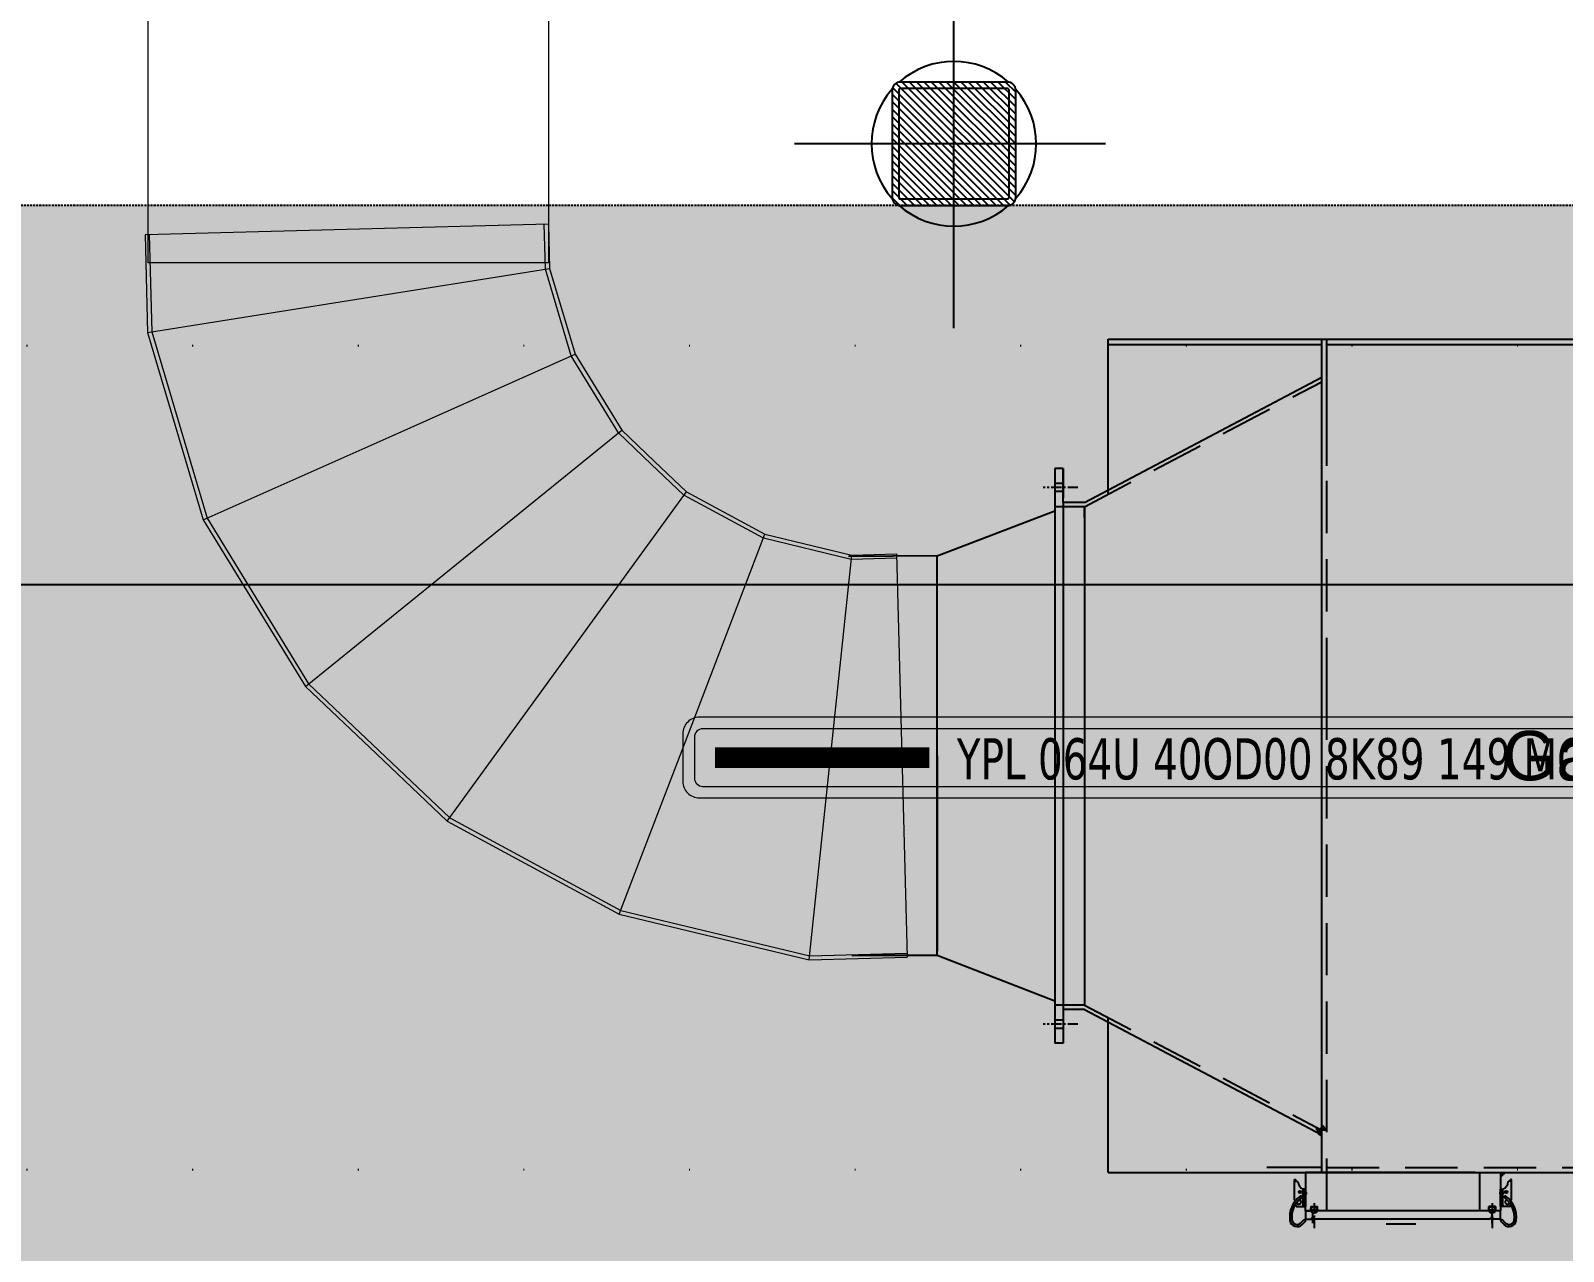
# Model space of a CAD drawing. Header units: centimetres. Extents: x 405564 to 502064, y 46284 to 60634.
# Drawn here: x 484770.3 to 484956.4, y 56022.6 to 56170.8 of the extents above; entities that cross this region are included whole.
import ezdxf
from ezdxf.enums import TextEntityAlignment as Align

# ---------------------------------------------------------------- set-up
doc = ezdxf.new("R2010")
doc.units = ezdxf.units.CM
for name, pattern in [('( Hidden )', [0.375, 0.25, -0.125]), ('ACAD_ISO07W100', [3, 0, -3]), ('CENTERX3', [23, 15, -3, 2, -3]), ('DOT', [0.25, 0, -0.25]), ('MITTE', [2, 1.25, -0.25, 0.25, -0.25]), ('VERDECKT', [9.525, 6.35, -3.175])]:
    doc.linetypes.add(name, pattern=pattern)
doc.layers.get('0').update_dxf_attribs({"color": 8, "lineweight": 9})
for name, color, linetype, lineweight in [('0-KRCN-AYDINLATMA-130426', 8, 'Continuous', 9), ('0-KRCN-MİMARİ-220526', 8, 'Continuous', 9), ('Visible (ISO)', 8, 'Continuous', 18)]:
    doc.layers.add(name, color=color, linetype=linetype, lineweight=lineweight)
for name, color, linetype in [('AS_DOS_TERAS_UST', 8, 'ACAD_ISO07W100'), ('AS_NOT_MIMARI', 8, 'Continuous'), ('MITTELLINIE', 8, 'MITTE'), ('RAHMEN035', 8, 'Continuous'), ('UNSICHTBAR', 8, 'VERDECKT')]:
    doc.layers.add(name, color=color, linetype=linetype)
doc.styles.add('SI', font='ISOCP.shx')
doc.styles.add('TAHOMA', font='tahoma.ttf')
pattern_1 = [(225, (-282.721155, -3896.59508), (-0.02309193428, 0.02309193428), [])]

# ---------------------------------------------------------------- blocks, each defined once
blk = doc.blocks.new('YPL 064U 40OD00 8K89 149 MG 66')
at = {"layer": '0-KRCN-AYDINLATMA-130426'}
for points in [[(75.25, -2.9), (75.25, 2.9, 0.414214), (73.25, 4.9), (-73.25, 4.9, 0.414214), (-75.25, 2.9), (-75.25, -2.9, 0.414214), (-73.25, -4.9), (73.25, -4.9, 0.414214)], [(73.85, -2.5), (73.85, 2.5, 0.414214), (72.85, 3.5), (-72.85, 3.5, 0.414214), (-73.85, 2.5), (-73.85, -2.5, 0.414214), (-72.85, -3.5), (72.85, -3.5, 0.414214)]]:
    blk.add_lwpolyline(points, format="xyb", close=True, dxfattribs=at)
at = {"layer": '0-KRCN-AYDINLATMA-130426', "const_width": 2.51, "elevation": 1.25}
for points in [[(-71.34, -0.01), (-45.35, -0.01)], [(45.35, -0.01), (71.35, -0.01)]]:
    blk.add_lwpolyline(points, dxfattribs=at)
at = {"layer": '0-KRCN-AYDINLATMA-130426', "ltscale": 60, "style": 'TAHOMA', "width": 0.8}
blk.add_text('YPL 064U 40OD00 8K89 149 MG 66', height=5, dxfattribs=at).set_placement((0, -0.15), align=Align.MIDDLE_CENTER)
blk = doc.blocks.new('G$C546873DE')
at = {"layer": '0-KRCN-AYDINLATMA-130426'}
blk.add_blockref('YPL 064U 40OD00 8K89 149 MG 66', (14360.68, 8948.55), dxfattribs=at)
blk = doc.blocks.new('A$Cdfb98813')
at = {"linetype": '( Hidden )'}
h = blk.add_hatch(dxfattribs=at)
h.set_pattern_fill('ANSI31', color=256, scale=0.2)
h.set_pattern_definition([(135, (0, 0), (-0.4490128, -0.4490128), [])])
h.paths.add_polyline_path([(1040.14, -682), (1040.14, -669, 0.414214), (1039.14, -668), (1026.14, -668, 0.414214), (1025.14, -669), (1025.14, -682, 0.414214), (1026.14, -683), (1039.14, -683, 0.414214)])
h = blk.add_hatch()
h.set_pattern_fill('ANGLE', color=256)
h.set_pattern_definition([(0, (-482318.783, -59032.118), (0, 6.985), [5.08, -1.905]), (90, (-482318.783, -59032.118), (-6.985, 4e-16), [5.08, -1.905])])
h.paths.add_polyline_path([(2235.14, -683), (325.14, -683), (325.14, -933.01), (2235.14, -933.01)])
h.paths.add_polyline_path([(800, -700), (900, -700), (900, -800), (800, -800)], flags=16)
h.paths.add_polyline_path([(1700, -700), (1800, -700), (1800, -800), (1700, -800)], flags=16)
at = {"layer": 'RAHMEN035'}
h = blk.add_hatch(dxfattribs=at)
h.set_pattern_fill('ANSI31', color=256, scale=0.010286, angle=270, style=0)
h.set_pattern_definition(pattern_1)
h.paths.add_polyline_path([(1077.08, -795.75), (1076.6, -794.99), (1077.08, -795.22)])
h = blk.add_hatch(color=256, dxfattribs=at)
h.paths.add_polyline_path([(1077.28, -795.23), (1076.87, -795.63), (1077.12, -795.72)])
h.paths.add_polyline_path([(1077.28, -795.23), (1077.12, -795.72), (1076.87, -795.63), (1077.28, -795.91)])
h = blk.add_hatch(dxfattribs=at)
h.set_pattern_fill('ANSI31', color=256, scale=0.010286, angle=270, style=0)
h.set_pattern_definition(pattern_1)
h.paths.add_polyline_path([(1077.08, -795.23), (1077.36, -794.67), (1077.36, -794.67), (1077.89, -795.23)])
h = blk.add_hatch(dxfattribs=at)
h.set_pattern_fill('ANSI31', color=256, scale=0.010286, angle=90, style=0)
h.set_pattern_definition([(45, (-446.8183013, -4000.7982214), (0.0009091312707, -0.0009091312707), [])])
h.paths.add_polyline_path([(1099.01, -800.37), (1099.53, -800.37), (1099.01, -800.88)])
at = {"linetype": 'CENTERX3', "ltscale": 10}
for p, q in [((1032.64, -697.89), (1032.64, 242.14)), ((1051.04, -675.5), (1013.3, -675.5))]:
    blk.add_line(p, q, dxfattribs=at)
for p, q in [((1051.36, -699.23), (1220.87, -699.23)), ((1077.28, -737.38), (1077.28, -699.23)), ((1077.9, -699.85), (1220.25, -699.85)), ((1077.9, -714.61), (1077.9, -699.85)), ((1030.63, -725.53), (1044.88, -720.07)), ((1044.88, -720.07), (1044.88, -779.55)), ((1030.63, -773.5), (1030.63, -726.12)), ((238.98, -729.01), (2268.93, -729.01)), ((1077.28, -800.38), (1077.28, -737.38)), ((1030.63, -749.81), (1030.63, -773.5)), ((1030.63, -773.99), (1044.88, -779.55)), ((1077.9, -795.23), (1077.08, -795.23)), ((1077.28, -799.76), (1070.62, -799.76)), ((1051.36, -800.38), (1070.62, -800.38)), ((1070.62, -800.38), (1220.87, -800.38)), ((1095.9, -800.38), (1075.33, -800.38)), ((1098.95, -805.01), (1075.3, -805.01)), ((1075.33, -805.01), (1075.96, -805.01)), ((1075.95, -804.49), (1076.77, -804.49)), ((1097.55, -805.01), (1076.77, -805.01)), ((1096.72, -805.01), (1077.08, -805.01)), ((1078.72, -805.01), (1077.9, -805.01)), ((1078.72, -805.01), (1077.9, -805.01)), ((1098.37, -804.49), (1097.55, -804.49)), ((1098.99, -805.01), (1098.36, -805.01)), ((1075.3, -806.03), (1076.03, -806.03)), ((1075.3, -806.03), (1076.03, -806.03)), ((1076.03, -805.88), (1076.34, -805.88)), ((1097.77, -806.03), (1076.34, -806.03)), ((1088.7, -806.65), (1085.1, -806.65)), ((1098.08, -805.88), (1097.77, -805.88)), ((1098.95, -806.03), (1098.08, -806.03)), ((1098.95, -806.03), (1098.08, -806.03))]:
    blk.add_line(p, q)
for points in [[(1040.14, -682), (1040.14, -669, 0.414214), (1039.14, -668), (1026.14, -668, 0.414214), (1025.14, -669), (1025.14, -682, 0.414214), (1026.14, -683), (1039.14, -683, 0.414214)], [(1039.34, -682), (1039.34, -669, 0.414214), (1039.14, -668.8), (1026.14, -668.8, 0.414214), (1025.94, -669), (1025.94, -682, 0.414214), (1026.14, -682.2), (1039.14, -682.2, 0.414214)]]:
    blk.add_lwpolyline(points, format="xyb", close=True)
at = {"linetype": '( Hidden )'}
blk.add_lwpolyline([(2235.14, -683), (325.14, -683), (325.14, -933.01), (2235.14, -933.01)], close=True, dxfattribs=at)
blk.add_lwpolyline([(2235.14, -683), (325.14, -683), (325.14, -933.01), (2235.14, -933.01)], close=True, dxfattribs=at)
blk.add_lwpolyline([(1020.27, -773.99), (1030.63, -773.99), (1030.63, -725.53), (1019.87, -725.58)])
for start, end in [(48.5247, 131.4753), (138.5247, 221.4753), (318.5247, 41.4753), (228.5247, 311.4753)]:
    blk.add_arc((1032.64, -675.5), 10, start, end)
at = {"layer": 'MITTELLINIE'}
for p, q in [((1047.7, -717.23), (1043.48, -717.23)), ((1047.7, -782.38), (1043.48, -782.38)), ((1074.69, -803.36), (1074.91, -803.36)), ((1074.75, -803.47), (1074.75, -803.24)), ((1074.89, -802.89), (1075.51, -802.89)), ((1099.42, -802.89), (1098.81, -802.89)), ((1099.63, -803.36), (1099.4, -803.36)), ((1099.57, -803.47), (1099.57, -803.24)), ((1076.85, -804.9), (1075.86, -804.9)), ((1076.18, -805.32), (1076.18, -806.53)), ((1076.36, -804.1), (1076.36, -807.13)), ((1097.46, -804.9), (1098.46, -804.9)), ((1097.93, -805.32), (1097.93, -806.53)), ((1097.96, -804.1), (1097.96, -807.13))]:
    blk.add_line(p, q, dxfattribs=at)
at = {"layer": 'RAHMEN035'}
for p, q in [((1051.36, -718.03), (1051.36, -699.23)), ((1077.9, -714.61), (1077.9, -699.23)), ((1051.36, -699.85), (1077.27, -699.85)), ((1048.48, -719.03), (1077.28, -703.83)), ((1044.88, -714.92), (1044.88, -784.69)), ((1045.91, -714.92), (1044.88, -714.92)), ((1045.91, -714.92), (1045.91, -718.52)), ((1045.91, -719.03), (1045.91, -714.92)), ((1045.91, -716.75), (1044.88, -716.75)), ((1045.91, -717.72), (1044.88, -717.72)), ((1048.48, -719.55), (1044.88, -719.55)), ((1045.91, -719.03), (1045.91, -780.58)), ((1048.48, -719.03), (1045.91, -719.03)), ((1048.48, -719.55), (1048.48, -780.06)), ((1048.48, -720.85), (1048.48, -719.55)), ((1048.48, -778.76), (1048.48, -780.06)), ((1048.48, -780.06), (1044.88, -780.06)), ((1048.48, -780.58), (1045.91, -780.58)), ((1045.91, -780.58), (1045.91, -784.69)), ((1048.48, -780.58), (1077.28, -795.78)), ((1045.91, -781.89), (1044.88, -781.89)), ((1045.91, -782.87), (1044.88, -782.87)), ((1051.36, -785.33), (1051.36, -781.58)), ((1045.91, -784.69), (1044.88, -784.69)), ((1051.36, -800.38), (1051.36, -785.33)), ((1076.6, -794.99), (1077.08, -795.75)), ((1077.28, -795.23), (1076.87, -795.63)), ((1076.87, -795.63), (1077.28, -795.91)), ((1077.36, -794.67), (1077.08, -795.23)), ((1077.9, -795.23), (1077.08, -795.23)), ((1077.12, -795.72), (1077.28, -795.23)), ((1077.9, -795.23), (1077.28, -795.23)), ((1077.89, -795.24), (1077.36, -794.67)), ((1073.98, -803.72), (1073.98, -801.2)), ((1073.98, -801.2), (1074.14, -801.2)), ((1073.98, -801.41), (1074.14, -801.41)), ((1074.14, -801.41), (1074.14, -801.2)), ((1074.14, -801.41), (1074.39, -801.46)), ((1075.33, -800.38), (1075.33, -804.49)), ((1098.99, -800.38), (1098.99, -805.01)), ((1099.53, -800.37), (1099.01, -800.88)), ((1100.18, -801.41), (1099.92, -801.46)), ((1100.33, -801.2), (1100.18, -801.2)), ((1100.18, -801.41), (1100.18, -801.2)), ((1100.33, -801.41), (1100.18, -801.41)), ((1100.33, -803.72), (1100.33, -801.2)), ((1075.33, -802.4), (1075.01, -802.4)), ((1075.05, -804.39), (1075.05, -802.42)), ((1075.15, -804.49), (1075.15, -802.4)), ((1075.33, -805.01), (1075.33, -802.4)), ((1098.99, -804.49), (1098.99, -802.4)), ((1098.99, -802.4), (1099.31, -802.4)), ((1099.16, -804.49), (1099.16, -802.4)), ((1099.26, -804.39), (1099.26, -802.42)), ((1073.98, -803.72), (1074.14, -803.72)), ((1074.14, -803.76), (1074.14, -803.72)), ((1074.14, -804.39), (1074.14, -804.16)), ((1074.24, -804.49), (1075.33, -804.49)), ((1075.3, -805.01), (1075.3, -806.03)), ((1075.95, -804.49), (1075.95, -805.01)), ((1076.77, -805.01), (1076.77, -804.49)), ((1097.55, -805.01), (1097.55, -804.49)), ((1098.37, -804.49), (1098.37, -805.01)), ((1098.95, -805.01), (1098.95, -806.03)), ((1100.08, -804.49), (1098.99, -804.49)), ((1100.33, -803.72), (1100.18, -803.72)), ((1100.18, -803.76), (1100.18, -803.72)), ((1100.18, -804.39), (1100.18, -804.16)), ((1074.72, -806.51), (1075.11, -806.13)), ((1074.91, -806.68), (1075.3, -806.29)), ((1076.03, -805.88), (1076.03, -806.03)), ((1076.34, -806.03), (1076.34, -805.88)), ((1097.77, -806.03), (1097.77, -805.88)), ((1098.08, -805.88), (1098.08, -806.03)), ((1099.41, -806.68), (1099.02, -806.29)), ((1099.59, -806.51), (1099.21, -806.13))]:
    blk.add_line(p, q, dxfattribs=at)
for centre, radius in [((1074.64, -802.74), 0.154), ((1099.67, -802.74), 0.154), ((1076.36, -804.9), 0.411), ((1097.96, -804.9), 0.411)]:
    blk.add_circle(centre, radius, dxfattribs=at)
for centre, radius, start, end in [((1075.54, -801.38), 1.16, 184.2724, 244.9633), ((1098.77, -801.38), 1.16, 295.0367, 355.7276), ((1076.54, -805.78), 3.14, 126.6161, 187.5433), ((1076.41, -805.73), 2.77, 125.039, 188.8988), ((1074.75, -803.36), 0.129, 303.3698, 127.5927), ((1099.57, -803.36), 0.129, 52.4073, 236.6302), ((1097.9, -805.73), 2.77, 351.1012, 54.961), ((1097.77, -805.78), 3.14, 352.4567, 53.3839), ((1074.24, -804.39), 0.103, 180, 270), ((1074.52, -803.96), 0.257, 187.1443, 87.0509), ((1074.95, -804.39), 0.103, 270, 0), ((1099.36, -804.39), 0.103, 180, 270), ((1099.8, -803.96), 0.257, 92.9491, 352.8557), ((1100.08, -804.39), 0.103, 270, 0), ((1074.29, -806.06), 0.874, 188.456, 314.8145), ((1074.29, -806.07), 0.617, 187.7768, 314.8145), ((1075.19, -806.23), 0.129, 300.6792, 138.5036), ((1099.13, -806.23), 0.129, 41.4964, 239.3208), ((1100.02, -806.06), 0.874, 225.1855, 351.544), ((1100.03, -806.07), 0.617, 225.1855, 352.2232)]:
    blk.add_arc(centre, radius, start, end, dxfattribs=at)
at = {"layer": 'UNSICHTBAR'}
for p, q in [((1077.9, -699.85), (1220.25, -699.85)), ((1077.9, -741.8), (1077.9, -699.85)), ((1048.48, -719.55), (1077.28, -704.38)), ((1077.9, -805.01), (1077.9, -741.8)), ((1048.48, -780.06), (1077.28, -795.23)), ((1077.9, -799.76), (1220.25, -799.76)), ((1096.42, -800.38), (1096.42, -805.01))]:
    blk.add_line(p, q, dxfattribs=at)
at = {"layer": 'Visible (ISO)'}
for p, q in [((983.43, -685.24), (934.47, -686.53)), ((983.07, -690.73), (982.93, -685.25)), ((983.43, -685.24), (983.58, -690.65)), ((934.47, -686.53), (934.79, -698.4)), ((934.98, -686.52), (935.29, -698.32)), ((959.18, -694.53), (983.58, -690.65)), ((986.19, -701.25), (983.07, -690.73)), ((983.58, -690.65), (986.66, -701.04)), ((934.79, -698.4), (959.18, -694.53)), ((934.79, -698.4), (941.53, -721.15)), ((935.29, -698.32), (942, -720.94)), ((964.09, -711.1), (986.66, -701.04)), ((991.92, -710.6), (986.19, -701.25)), ((986.66, -701.04), (992.32, -710.28)), ((973.13, -725.83), (992.32, -710.28)), ((992.32, -710.28), (996.25, -714.01)), ((941.53, -721.15), (964.09, -711.1)), ((995.9, -714.37), (991.92, -710.6)), ((996.25, -714.01), (1000.18, -717.74)), ((999.88, -718.15), (995.9, -714.37)), ((985.67, -737.72), (1000.18, -717.74)), ((1000.18, -717.74), (1009.71, -722.9)), ((1009.52, -723.38), (999.88, -718.15)), ((941.53, -721.15), (953.94, -741.38)), ((942, -720.94), (954.33, -741.06)), ((1000.86, -745.96), (1009.71, -722.9)), ((1020.19, -725.94), (1009.52, -723.38)), ((1009.71, -722.9), (1020.24, -725.43)), ((1017.67, -749.99), (1020.24, -725.43)), ((1020.24, -725.43), (1025.66, -725.29)), ((1025.66, -725.29), (1026.95, -774.24)), ((953.94, -741.38), (973.13, -725.83)), ((1025.67, -725.79), (1020.19, -725.94)), ((971.16, -757.71), (985.67, -737.72)), ((953.94, -741.38), (962.55, -749.54)), ((954.33, -741.06), (962.9, -749.18)), ((992.02, -769.03), (1000.86, -745.96)), ((962.55, -749.54), (971.16, -757.71)), ((962.9, -749.18), (971.46, -757.3)), ((1015.09, -774.56), (1017.67, -749.99)), ((971.16, -757.71), (992.02, -769.03)), ((971.46, -757.3), (992.2, -768.55)), ((992.02, -769.03), (1015.09, -774.56)), ((992.2, -768.55), (1015.15, -774.05)), ((1015.15, -774.05), (1026.94, -773.74)), ((1015.09, -774.56), (1026.95, -774.24))]:
    blk.add_line(p, q, dxfattribs=at)
blk.add_lwpolyline([(983.43, -179.71), (983.43, -689.93), (934.84, -689.93), (934.84, -179.71)], dxfattribs=at)
at = {"ltscale": 0.1, "insert": (1149.08, -749.81), "char_height": 6, "width": 173.4908, "attachment_point": 5, "style": 'SI'}
blk.add_mtext('{\\fArial|b0|i0|c162|p34;\\C256;Gas Scrubber - Radial Fan}', dxfattribs=at)
blk = doc.blocks.new('A$C6A10306C')
at = {"layer": 'AS_DOS_TERAS_UST', "linetype": 'DOT', "ltscale": 80}
for p, q in [((14185.68, -4501.45), (14560.68, -4501.45)), ((14185.68, -4601.45), (14560.68, -4601.45))]:
    blk.add_line(p, q, dxfattribs=at)
at = {"layer": 'AS_NOT_MIMARI'}
blk.add_blockref('A$Cdfb98813', (13285.68, -3801.45), dxfattribs=at)

msp = doc.modelspace()

# ---------------------------------------------------------------- block references
at = {"layer": '0-KRCN-AYDINLATMA-130426'}
msp.add_blockref('G$C546873DE', (470564.07, 47134.02), dxfattribs=at)

# ---------------------------------------------------------------- next in the draw order: block references
at = {"layer": '0-KRCN-MİMARİ-220526'}
msp.add_blockref('A$C6A10306C', (470564.07, 60634.02), dxfattribs=at)

doc.saveas('drawing.dxf')
